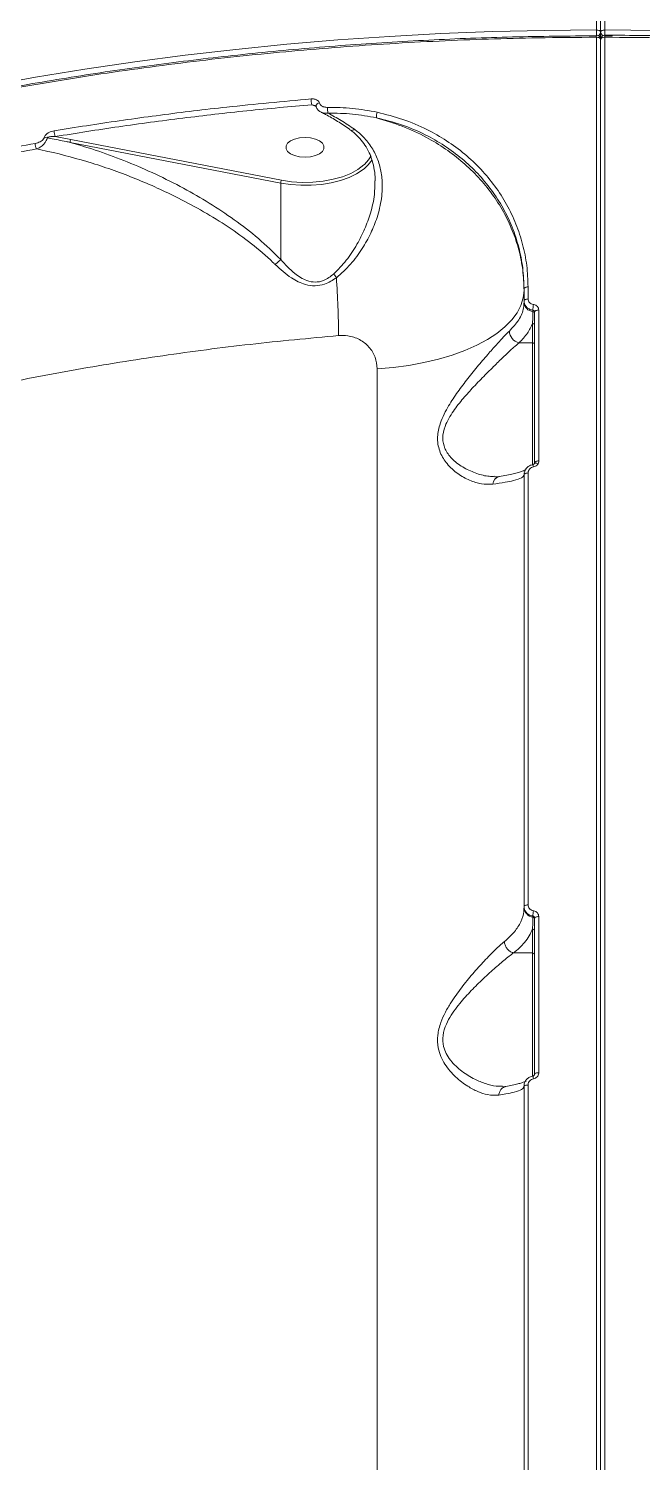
# Model space of a CAD drawing. Header units: millimetres. Extents: x -7151 to 6134, y -5040 to 5562.
# Drawn here: x -161.9 to -17.8, y 1211.8 to 1548.6 of the extents above; entities that cross this region are included whole.
import ezdxf

# ---------------------------------------------------------------- set-up
doc = ezdxf.new("R2010")
doc.units = ezdxf.units.MM
doc.layers.add('DIKOM_ОБЪЕКТ', color=7, linetype='Continuous')

msp = doc.modelspace()

# ---------------------------------------------------------------- linework, layer by layer
at = {"layer": 'DIKOM_ОБЪЕКТ', "color": 7, "linetype": 'Continuous', "lineweight": 15}
for p, q in [((-28.564, 1548.296), (-28.564, 1963.165)), ((-27.562, 1962.65), (-27.562, 1547.781)), ((-26.56, 1963.165), (-26.56, 1548.296)), ((-28.562, 1546.924), (-28.746, 1546.924)), ((-28.564, 925.244), (-28.564, 1546.581)), ((-27.562, 1547.781), (-27.562, 1546.067)), ((-27.562, 925.243), (-27.562, 1546.067)), ((-24.758, 1546.92), (-26.562, 1546.924)), ((-26.56, 1546.581), (-26.56, 925.244)), ((-94.388, 1530.293), (-95.438, 1530.743)), ((-155.686, 1523.256), (-152.026, 1522.557)), ((-152.026, 1522.557), (-102.553, 1512.99)), ((-102.729, 1512.321), (-152.202, 1521.887)), ((-102.729, 1494.368), (-102.729, 1512.321)), ((-80.621, 1512.646), (-80.614, 1512.875)), ((-45.562, 1484.641), (-45.562, 1487.474)), ((-44.603, 1487.939), (-44.603, 1485.105)), ((-45.562, 1484.363), (-45.562, 1484.641)), ((-43.479, 1482.128), (-43.479, 1482.456)), ((-43.062, 1446.645), (-43.062, 1482.056)), ((-42.097, 1482.517), (-42.097, 1447.077)), ((-43.562, 1474.824), (-43.562, 1479.354)), ((-46.715, 1474.824), (-43.562, 1474.824)), ((-43.562, 1446.086), (-43.562, 1474.824)), ((-80.064, 990.013), (-80.064, 1468.671)), ((-43.479, 1446.205), (-43.476, 1446.211)), ((-45.562, 1342.424), (-45.562, 1443.803)), ((-44.603, 1444.233), (-44.603, 1342.769)), ((-45.562, 1342.145), (-45.562, 1342.424)), ((-43.562, 1331.497), (-43.562, 1337.129)), ((-43.479, 1339.909), (-43.479, 1340.157)), ((-43.062, 1303.041), (-43.062, 1339.677)), ((-42.097, 1340.021), (-42.097, 1303.354)), ((-47.967, 1331.497), (-43.562, 1331.497)), ((-43.562, 1302.5), (-43.562, 1331.497)), ((-45.562, 1193.653), (-45.562, 1300.157)), ((-44.603, 1300.467), (-44.603, 1193.876))]:
    msp.add_line(p, q, dxfattribs=at)
at = {"layer": 'DIKOM_ОБЪЕКТ', "color": 7, "linetype": 'Continuous', "lineweight": 15, "flags": 128}
for points in [[(-171.838, 1535.134), (-160.331, 1537.204), (-148.713, 1539.102), (-136.992, 1540.826), (-125.179, 1542.373), (-113.284, 1543.744), (-101.317, 1544.936), (-89.287, 1545.948), (-77.206, 1546.781), (-65.083, 1547.432), (-52.928, 1547.902), (-40.752, 1548.19), (-28.564, 1548.296)], [(-28.564, 1548.296), (-28.369, 1548.287), (-28.181, 1548.258), (-28.008, 1548.21), (-27.856, 1548.146), (-27.731, 1548.068), (-27.638, 1547.979), (-27.581, 1547.882), (-27.562, 1547.781)], [(-28.564, 1546.581), (-28.369, 1546.571), (-28.181, 1546.542), (-28.008, 1546.495), (-27.856, 1546.431), (-27.731, 1546.353), (-27.638, 1546.264), (-27.581, 1546.167), (-27.562, 1546.067)], [(-27.562, 1547.781), (-27.543, 1547.882), (-27.486, 1547.979), (-27.393, 1548.068), (-27.268, 1548.146), (-27.116, 1548.21), (-26.943, 1548.258), (-26.755, 1548.287), (-26.56, 1548.296)], [(-27.562, 1546.067), (-27.543, 1546.167), (-27.486, 1546.264), (-27.393, 1546.353), (-27.268, 1546.431), (-27.116, 1546.495), (-26.943, 1546.542), (-26.755, 1546.571), (-26.56, 1546.581)], [(-26.56, 1548.296), (-14.372, 1548.19)], [(-94.45, 1530.422), (-94.456, 1530.476), (-94.456, 1530.479)], [(-97.021, 1518.405), (-95.753, 1518.499), (-94.589, 1518.773), (-93.621, 1519.205), (-92.928, 1519.76), (-92.567, 1520.393), (-92.567, 1521.053), (-92.928, 1521.686), (-93.621, 1522.241), (-94.589, 1522.673), (-95.753, 1522.947), (-97.021, 1523.041), (-98.289, 1522.947), (-99.454, 1522.673), (-100.422, 1522.241), (-101.115, 1521.686), (-101.475, 1521.053), (-101.475, 1520.393), (-101.115, 1519.76), (-100.422, 1519.205), (-99.454, 1518.773), (-98.289, 1518.499), (-97.021, 1518.405)], [(-83.053, 1515.771), (-83.378, 1515.515), (-84.889, 1514.535), (-86.663, 1513.679), (-88.662, 1512.968), (-90.842, 1512.415), (-93.156, 1512.033), (-95.554, 1511.83), (-97.984, 1511.811), (-100.393, 1511.975), (-102.729, 1512.321)], [(-102.553, 1512.99), (-100.16, 1512.642), (-97.691, 1512.489), (-95.206, 1512.536), (-92.764, 1512.779), (-90.426, 1513.215), (-88.247, 1513.832), (-86.28, 1514.615), (-84.572, 1515.546), (-83.165, 1516.603), (-83.068, 1516.69)], [(-83.068, 1516.69), (-82.093, 1517.758), (-81.512, 1518.698)], [(-81.274, 1517.757), (-82.163, 1516.599), (-83.053, 1515.771)], [(-45.562, 1487.133), (-45.744, 1485.355), (-46.29, 1483.594), (-47.194, 1481.864), (-48.447, 1480.183), (-50.039, 1478.565), (-51.955, 1477.025), (-54.177, 1475.578), (-56.685, 1474.235), (-59.457, 1473.011), (-62.467, 1471.915), (-65.687, 1470.958), (-69.089, 1470.148), (-72.641, 1469.494), (-76.31, 1469), (-80.064, 1468.671)], [(-45.562, 1487.474), (-45.544, 1487.562), (-45.49, 1487.647), (-45.402, 1487.726), (-45.283, 1487.796), (-45.139, 1487.854), (-44.973, 1487.898), (-44.792, 1487.927), (-44.603, 1487.939)], [(-45.562, 1484.641), (-45.544, 1484.73), (-45.49, 1484.814), (-45.402, 1484.893), (-45.283, 1484.963), (-45.139, 1485.02), (-44.973, 1485.064), (-44.792, 1485.093), (-44.603, 1485.105)], [(-43.062, 1482.056), (-43.044, 1482.144), (-42.989, 1482.229), (-42.901, 1482.307), (-42.781, 1482.376), (-42.635, 1482.434), (-42.469, 1482.477), (-42.287, 1482.505), (-42.097, 1482.517)], [(-43.122, 1446.435), (-43.086, 1446.487), (-43.025, 1446.525), (-42.94, 1446.545), (-42.835, 1446.548), (-42.712, 1446.534), (-42.576, 1446.503), (-42.429, 1446.456), (-42.277, 1446.394)], [(-43.062, 1446.645), (-43.044, 1446.727), (-42.989, 1446.807), (-42.901, 1446.88), (-42.781, 1446.945), (-42.635, 1446.999), (-42.469, 1447.04), (-42.287, 1447.066), (-42.097, 1447.077)], [(-45.562, 1443.803), (-45.544, 1443.885), (-45.49, 1443.964), (-45.402, 1444.037), (-45.283, 1444.101), (-45.139, 1444.155), (-44.973, 1444.195), (-44.792, 1444.222), (-44.603, 1444.233)], [(-45.562, 1342.424), (-45.544, 1342.49), (-45.49, 1342.553), (-45.402, 1342.612), (-45.283, 1342.663), (-45.139, 1342.706), (-44.973, 1342.739), (-44.792, 1342.76), (-44.603, 1342.769)], [(-43.062, 1339.677), (-43.044, 1339.743), (-42.989, 1339.806), (-42.901, 1339.865), (-42.781, 1339.916), (-42.635, 1339.959), (-42.469, 1339.991), (-42.287, 1340.012), (-42.097, 1340.021)], [(-43.062, 1303.041), (-43.044, 1303.101), (-42.989, 1303.158), (-42.901, 1303.212), (-42.781, 1303.259), (-42.635, 1303.298), (-42.469, 1303.327), (-42.287, 1303.346), (-42.097, 1303.354)], [(-45.562, 1300.157), (-45.544, 1300.216), (-45.49, 1300.273), (-45.402, 1300.325), (-45.283, 1300.372), (-45.139, 1300.411), (-44.973, 1300.44), (-44.792, 1300.459), (-44.603, 1300.467)], [(-43.479, 1302.58), (-43.477, 1302.583), (-43.47, 1302.559), (-43.459, 1302.507), (-43.443, 1302.429), (-43.424, 1302.327), (-43.401, 1302.204), (-43.376, 1302.064), (-43.35, 1301.911)]]:
    msp.add_lwpolyline(points, dxfattribs=at)
at = {"layer": 'DIKOM_ОБЪЕКТ', "color": 7, "linetype": 'Continuous', "lineweight": 15}
for centre, radius, start, end in [((-26.231, 1546.818), 2.346, 173.91745, 185.80127), ((352.251, 1548.272), 380.815, 179.99632, 180.20278), ((-28.562, 1546.067), 1, 0, 90.07043), ((-28.43, 1547.821), 0.869, 286.83454, 357.37727), ((-26.69, 1547.823), 0.873, 182.7289, 254.86887), ((-26.562, 1546.067), 1, 89.92957, 180), ((-407.375, 1548.272), 380.815, 359.79722, 0.00368), ((-28.865, 1546.818), 2.318, 354.12873, 6.15262), ((-90.14, 1532.063), 5.46, 179.63119, 193.99196), ((-93.534, 1530.177), 0.971, 95.82286, 161.87775), ((-87.1, 1529.685), 4.616, 174.79917, 191.45566), ((-77.293, 1527.923), 2.966, 159.22075, 185.04658), ((-158.303, 1520.906), 2.186, 71.39041, 88.86652), ((-153.015, 1524.57), 2.976, 179.54505, 206.1994), ((-150.892, 1521.901), 1.31, 149.97979, 180.61243), ((-157.462, 1521.644), 2.952, 179.81067, 206.17781), ((-101.419, 1512.335), 1.31, 149.97979, 180.61243), ((-53.76, 1517.976), 45.43, 216.48213, 217.83915), ((-335.211, 1473.898), 246.108, 0.60879, 3.77633), ((-43.219, 1484.459), 2.345, 182.3311, 263.63145), ((-37.305, 1482.553), 6.174, 168.23298, 180.90346), ((-43.531, 1481.661), 0.469, 2.34584, 83.62369), ((-43.54, 1478.876), 0.479, 2.97481, 92.6085), ((-46.153, 1477.616), 2.848, 181.081, 258.62087), ((-43.54, 1474.346), 0.479, 2.97481, 92.6085), ((-46.103, 1445.322), 2.773, 6.88856, 18.68385), ((-50.79, 1441.348), 2.148, 104.82251, 173.31429), ((-43.219, 1342.24), 2.345, 182.33233, 263.63021), ((-36.342, 1340.04), 7.138, 169.05077, 179.06096), ((-43.54, 1336.651), 0.479, 2.96045, 92.62286), ((-43.531, 1339.443), 0.469, 2.36154, 83.62323), ((-43.54, 1331.019), 0.479, 2.97481, 92.6085)]:
    msp.add_arc(centre, radius, start, end, dxfattribs=at)
for points, knots in [([(-28.564, 1546.581), (-33.143, 1546.552), (-45.477, 1546.475), (-65.545, 1545.799), (-88.668, 1544.392), (-111.827, 1542.3), (-134.94, 1539.512), (-157.924, 1536.02), (-180.274, 1531.899), (-201.927, 1527.18), (-222.838, 1521.902), (-243.348, 1515.982), (-263.366, 1509.411), (-282.81, 1502.197), (-301.252, 1494.498), (-318.651, 1486.354), (-334.991, 1477.809), (-350.54, 1468.726), (-365.207, 1459.113), (-378.918, 1448.99), (-391.226, 1438.704), (-402.164, 1428.312), (-411.793, 1417.869), (-420.418, 1407.083), (-427.902, 1395.966), (-433.512, 1386.232), (-436.109, 1380.188), (-437.045, 1378.008)], [0, 0, 0, 0, 0.0243023, 0.065474, 0.1066773, 0.1478491, 0.1902168, 0.2326189, 0.2749866, 0.3161585, 0.3573618, 0.3985335, 0.4409013, 0.4833036, 0.5256713, 0.5668428, 0.6080463, 0.649218, 0.6915856, 0.7339879, 0.7763555, 0.8160449, 0.8557626, 0.8954519, 0.9362087, 0.9769961, 1, 1, 1, 1]), ([(-355.79, 1465.095), (-353.9, 1466.355), (-347.2, 1470.823), (-334.634, 1478.05), (-318.182, 1486.736), (-300.77, 1494.89), (-282.492, 1502.521), (-263.373, 1509.619), (-243.487, 1516.169), (-222.925, 1522.139), (-201.783, 1527.503), (-181.488, 1531.936), (-162.194, 1535.558), (-144.013, 1538.498), (-125.592, 1541.01), (-106.758, 1543.113), (-87.532, 1544.783), (-67.948, 1545.991), (-48.275, 1546.76), (-35.131, 1546.869), (-28.562, 1546.924)], [0, 0, 0, 0, 0.0246416, 0.0873684, 0.1499955, 0.2124251, 0.2748548, 0.3374811, 0.4002081, 0.4629345, 0.5255612, 0.5879908, 0.6385772, 0.6892155, 0.7398537, 0.7904401, 0.842801, 0.8952202, 0.9476388, 1, 1, 1, 1]), ([(381.947, 1378.412), (381.747, 1378.889), (380.73, 1381.311), (378.594, 1385.634), (375.533, 1391.368), (372.153, 1397.036), (368.485, 1402.643), (364.519, 1408.191), (360.257, 1413.681), (355.697, 1419.115), (350.838, 1424.493), (345.679, 1429.818), (340.216, 1435.091), (334.459, 1440.302), (328.433, 1445.43), (322.157, 1450.455), (315.647, 1455.367), (308.901, 1460.167), (301.916, 1464.859), (294.692, 1469.443), (287.225, 1473.921), (279.516, 1478.295), (271.561, 1482.566), (263.357, 1486.735), (254.901, 1490.802), (246.201, 1494.765), (237.29, 1498.609), (228.2, 1502.317), (218.956, 1505.88), (209.562, 1509.298), (200.014, 1512.572), (190.309, 1515.704), (180.445, 1518.695), (170.418, 1521.546), (160.227, 1524.258), (149.867, 1526.831), (139.336, 1529.266), (128.635, 1531.562), (117.794, 1533.713), (106.859, 1535.709), (95.866, 1537.543), (84.825, 1539.214), (73.734, 1540.722), (62.586, 1542.07), (51.379, 1543.257), (40.109, 1544.285), (28.774, 1545.153), (17.371, 1545.861), (5.894, 1546.412), (-5.657, 1546.797), (-16.484, 1547.025), (-23.461, 1547.046), (-26.561, 1547.056)], [0, 0, 0, 0, 0.0050089, 0.0254361, 0.045783, 0.0660727, 0.0863284, 0.1065727, 0.1268271, 0.1471078, 0.1674373, 0.1878384, 0.2083332, 0.2289378, 0.2495476, 0.2700462, 0.2904527, 0.3107901, 0.3310812, 0.3513489, 0.3716164, 0.3919015, 0.4122246, 0.4326089, 0.4530771, 0.473652, 0.4942678, 0.5147984, 0.5352285, 0.5555809, 0.5758794, 0.5961468, 0.6164061, 0.6366783, 0.6569812, 0.6773377, 0.6977713, 0.7183047, 0.7389178, 0.7594862, 0.7799395, 0.8003083, 0.8206163, 0.8408862, 0.8611415, 0.8814047, 0.901692, 0.9220266, 0.9424306, 0.9629283, 0.9835286, 1, 1, 1, 1]), ([(381.888, 1378.11), (381.352, 1379.418), (379.213, 1384.638), (374.189, 1393.613), (366.76, 1405.098), (357.909, 1416.444), (347.75, 1427.622), (336.473, 1438.381), (324.155, 1448.695), (310.877, 1458.548), (296.425, 1468.099), (280.798, 1477.302), (264.023, 1486.116), (246.469, 1494.347), (228.216, 1501.98), (209.355, 1509.013), (189.578, 1515.563), (168.917, 1521.583), (147.424, 1527.041), (126.495, 1531.612), (106.288, 1535.391), (86.918, 1538.478), (67.213, 1541.089), (47.221, 1543.211), (27.161, 1544.823), (7.13, 1545.919), (-10.738, 1546.482), (-21.981, 1546.552), (-26.56, 1546.581)], [0, 0, 0, 0, 0.0137841, 0.0550017, 0.0961877, 0.1385698, 0.1809865, 0.2233689, 0.2645547, 0.3057723, 0.3469582, 0.3893404, 0.431757, 0.4741392, 0.5153252, 0.5565428, 0.5977286, 0.640111, 0.6825276, 0.7249095, 0.760756, 0.7966441, 0.8325322, 0.8687603, 0.9049887, 0.9402992, 0.9756893, 1, 1, 1, 1]), ([(-155.991, 1524.594), (-155.356, 1524.698), (-152.181, 1525.221), (-143.886, 1526.524), (-131.015, 1528.34), (-114.082, 1530.402), (-102.213, 1531.491), (-95.599, 1532.098)], [0, 0, 0, 0, 0.03216697, 0.16083245, 0.4183941, 0.67595719, 1, 1, 1, 1]), ([(-95.438, 1530.743), (-100.516, 1530.285), (-110.673, 1529.37), (-125.795, 1527.622), (-140.829, 1525.625), (-150.733, 1524.046), (-155.686, 1523.256)], [0, 0, 0, 0, 0.24931369, 0.4986265, 0.74931279, 1, 1, 1, 1]), ([(-95.599, 1532.098), (-95.546, 1532.102), (-95.22, 1532.124), (-94.678, 1532.063), (-94.125, 1531.819), (-93.77, 1531.508), (-93.678, 1531.265), (-93.632, 1531.143)], [0, 0, 0, 0, 0.0639433, 0.3885452, 0.6455706, 0.8223373, 1, 1, 1, 1]), ([(-94.626, 1530.503), (-94.681, 1530.528), (-94.908, 1530.633), (-95.185, 1530.697), (-95.401, 1530.736), (-95.438, 1530.743)], [0, 0, 0, 0, 0.2102835, 0.8680466, 1, 1, 1, 1]), ([(-94.625, 1530.506), (-94.586, 1530.49), (-94.507, 1530.457), (-94.447, 1530.402), (-94.444, 1530.398), (-94.442, 1530.396)], [0, 0, 0, 0, 0.3528305, 0.7244283, 1, 1, 1, 1]), ([(-94.44, 1530.425), (-94.377, 1530.227), (-94.245, 1529.81), (-93.798, 1529.305), (-93.406, 1529.083), (-93.211, 1528.972)], [0, 0, 0, 0, 0.3149599, 0.6595831, 1, 1, 1, 1]), ([(-93.632, 1531.143), (-93.584, 1531.016), (-93.487, 1530.763), (-93.111, 1530.433), (-92.519, 1530.156), (-91.99, 1530.122), (-91.697, 1530.103)], [0, 0, 0, 0, 0.1849041, 0.3685904, 0.6501174, 1, 1, 1, 1]), ([(-93.186, 1528.919), (-92.85, 1528.762), (-91.571, 1528.163), (-89.359, 1526.834), (-87.41, 1525.603), (-86.423, 1524.844), (-86.349, 1524.787)], [0, 0, 0, 0, 0.1461789, 0.5558125, 0.9665322, 1, 1, 1, 1]), ([(-91.624, 1528.768), (-92.016, 1528.731), (-92.585, 1528.678), (-93.02, 1528.914), (-93.154, 1528.987)], [0, 0, 0, 0, 0.6895279, 1, 1, 1, 1]), ([(-91.697, 1530.103), (-89.743, 1530.078), (-85.806, 1530.027), (-81.988, 1529.327), (-80.066, 1528.975)], [0, 0, 0, 0, 0.4964919, 1, 1, 1, 1]), ([(-80.066, 1528.975), (-78.038, 1528.466), (-73.983, 1527.447), (-68.53, 1525.112), (-63.672, 1522.336), (-59.427, 1519.198), (-55.618, 1515.626), (-52.316, 1511.65), (-49.549, 1507.338), (-47.35, 1502.751), (-45.786, 1497.944), (-44.792, 1492.989), (-44.666, 1489.621), (-44.603, 1487.939)], [0, 0, 0, 0, 0.1009687, 0.2019344, 0.2903365, 0.3790207, 0.467423, 0.5561136, 0.6450881, 0.73378, 0.8224239, 0.9113525, 1, 1, 1, 1]), ([(-91.624, 1528.768), (-90.578, 1528.21), (-88.476, 1527.088), (-86.424, 1525.669), (-85.393, 1524.957)], [0, 0, 0, 0, 0.4978592, 1, 1, 1, 1]), ([(-80.248, 1527.662), (-82.101, 1528.003), (-85.834, 1528.69), (-89.685, 1528.742), (-91.624, 1528.768)], [0, 0, 0, 0, 0.4964828, 1, 1, 1, 1]), ([(-80.248, 1527.662), (-78.208, 1527.054), (-74.128, 1525.837), (-68.72, 1523.295), (-63.965, 1520.4), (-59.863, 1517.243), (-56.186, 1513.709), (-53.001, 1509.825), (-50.333, 1505.652), (-48.213, 1501.242), (-46.704, 1496.645), (-45.745, 1491.924), (-45.623, 1488.729), (-45.562, 1487.133)], [0, 0, 0, 0, 0.1033778, 0.2067526, 0.2946081, 0.3827373, 0.470593, 0.5587485, 0.6471814, 0.7353378, 0.8234664, 0.9118693, 1, 1, 1, 1]), ([(-45.562, 1487.474), (-45.624, 1489.122), (-45.747, 1492.423), (-46.719, 1497.279), (-48.249, 1501.99), (-50.4, 1506.484), (-53.106, 1510.708), (-56.335, 1514.603), (-60.06, 1518.1), (-64.213, 1521.172), (-68.964, 1523.889), (-74.297, 1526.171), (-78.264, 1527.165), (-80.248, 1527.662)], [0, 0, 0, 0, 0.0886924, 0.1776677, 0.2663589, 0.3550671, 0.4440559, 0.5327611, 0.6211378, 0.7097981, 0.7981755, 0.8990876, 1, 1, 1, 1]), ([(-160.414, 1521.653), (-160.02, 1521.751), (-159.435, 1521.896), (-158.775, 1522.319), (-158.439, 1522.664), (-158.298, 1522.931), (-158.266, 1523.063), (-158.26, 1523.091)], [0, 0, 0, 0, 0.4456255, 0.6623232, 0.8364823, 0.9657616, 1, 1, 1, 1]), ([(-157.605, 1522.977), (-157.614, 1522.93), (-157.655, 1522.712), (-157.816, 1522.268), (-158.203, 1521.657), (-158.86, 1520.991), (-159.54, 1520.559), (-159.995, 1520.385), (-160.111, 1520.341)], [0, 0, 0, 0, 0.039842, 0.1864675, 0.3714631, 0.585525, 0.8948676, 1, 1, 1, 1]), ([(-158.26, 1523.091), (-158.252, 1523.121), (-158.219, 1523.258), (-158.069, 1523.537), (-157.714, 1523.9), (-157.018, 1524.344), (-156.401, 1524.494), (-155.991, 1524.594)], [0, 0, 0, 0, 0.0349271, 0.1620745, 0.3362446, 0.5591413, 1, 1, 1, 1]), ([(-155.686, 1523.256), (-156.026, 1523.264), (-156.525, 1523.275), (-157.114, 1523.199), (-157.399, 1523.124), (-157.535, 1523.052), (-157.584, 1523.01), (-157.599, 1522.986), (-157.605, 1522.977)], [0, 0, 0, 0, 0.5065625, 0.7402288, 0.8952242, 0.953474, 0.9810993, 1, 1, 1, 1]), ([(-152.202, 1521.887), (-152.514, 1521.952), (-154.075, 1522.275), (-155.878, 1522.636), (-157.367, 1522.93), (-157.605, 1522.977)], [0, 0, 0, 0, 0.17350337, 0.86750008, 1, 1, 1, 1]), ([(-85.393, 1524.957), (-85.103, 1524.737), (-83.923, 1523.844), (-82.159, 1521.995), (-80.447, 1519.277), (-79.353, 1516.284), (-78.767, 1512.756), (-78.927, 1508.698), (-79.921, 1504.457), (-81.503, 1500.514), (-83.578, 1496.822), (-86.165, 1493.173), (-88.481, 1491.128), (-89.637, 1490.107)], [0, 0, 0, 0, 0.0275956, 0.1121812, 0.1968246, 0.2807385, 0.3647054, 0.4782468, 0.5919101, 0.6886539, 0.7854226, 0.8928616, 1, 1, 1, 1]), ([(-86.368, 1524.777), (-86.237, 1524.69), (-85.54, 1524.226), (-84.466, 1523.189), (-83.173, 1521.668), (-82.127, 1519.944), (-81.322, 1518.047), (-80.794, 1515.982), (-80.538, 1514.24), (-80.555, 1513.174), (-80.56, 1512.869)], [0, 0, 0, 0, 0.0321612, 0.172227, 0.3168667, 0.4658211, 0.6178069, 0.7740159, 0.9354002, 1, 1, 1, 1]), ([(-85.393, 1524.957), (-85.422, 1524.94), (-85.508, 1524.888), (-85.762, 1524.762), (-86.098, 1524.667), (-86.266, 1524.773), (-86.34, 1524.82)], [0, 0, 0, 0, 0.06951902, 0.21502599, 0.65260532, 1, 1, 1, 1]), ([(-225.847, 1507.132), (-220.592, 1508.54), (-210.081, 1511.356), (-193.851, 1515.143), (-177.324, 1518.63), (-166.05, 1520.646), (-160.414, 1521.653)], [0, 0, 0, 0, 0.2490971, 0.4981961, 0.7490989, 1, 1, 1, 1]), ([(-160.111, 1520.341), (-165.695, 1519.343), (-176.862, 1517.348), (-193.315, 1513.88), (-209.551, 1510.098), (-220.114, 1507.268), (-225.396, 1505.854)], [0, 0, 0, 0, 0.24909903, 0.49819331, 0.74909785, 1, 1, 1, 1]), ([(-104.03, 1493.191), (-104.204, 1493.36), (-105.973, 1495.075), (-109.563, 1498.157), (-115.042, 1502.11), (-120.799, 1505.658), (-127.998, 1509.526), (-136.718, 1513.475), (-146.988, 1517.131), (-154.834, 1519.247), (-159.213, 1520.155), (-160.111, 1520.341)], [0, 0, 0, 0, 0.0115185, 0.1169984, 0.2229806, 0.3292396, 0.4351022, 0.608327, 0.7820045, 0.9552843, 1, 1, 1, 1]), ([(-152.202, 1521.887), (-149.95, 1521.216), (-145.445, 1519.872), (-138.73, 1517.354), (-132.071, 1514.468), (-125.629, 1511.224), (-119.468, 1507.67), (-113.582, 1503.745), (-107.878, 1499.396), (-104.445, 1496.044), (-102.729, 1494.368)], [0, 0, 0, 0, 0.12574417, 0.25148781, 0.37946014, 0.50742244, 0.62855919, 0.7496666, 0.87489662, 1, 1, 1, 1]), ([(-90.287, 1490.965), (-89.255, 1492.007), (-87.156, 1494.127), (-84.828, 1497.788), (-82.935, 1501.528), (-81.525, 1505.455), (-80.623, 1509.214), (-80.622, 1511.652), (-80.621, 1512.646)], [0, 0, 0, 0, 0.1756911, 0.3573983, 0.5191384, 0.683852, 0.8710492, 1, 1, 1, 1]), ([(-104.03, 1493.191), (-104, 1493.221), (-103.783, 1493.436), (-103.325, 1493.868), (-102.939, 1494.188), (-102.732, 1494.36)], [0, 0, 0, 0, 0.0699181, 0.5006028, 1, 1, 1, 1]), ([(-89.637, 1490.107), (-90.531, 1489.531), (-92.078, 1488.533), (-94.669, 1488.082), (-96.787, 1488.4), (-98.623, 1489.132), (-101.107, 1490.553), (-102.801, 1492.082), (-104.03, 1493.191)], [0, 0, 0, 0, 0.191458, 0.3312419, 0.4704843, 0.5823777, 0.696923, 1, 1, 1, 1]), ([(-102.729, 1494.368), (-102.729, 1494.367), (-102.729, 1494.364), (-102.73, 1494.362), (-102.732, 1494.36), (-102.732, 1494.36)], [0, 0, 0, 0, 0.4535961, 0.8324674, 1, 1, 1, 1]), ([(-102.732, 1494.36), (-102.731, 1494.359), (-101.694, 1493.203), (-100.234, 1491.644), (-98.074, 1490.112), (-96.495, 1489.323), (-94.637, 1488.941), (-92.342, 1489.391), (-91.047, 1490.383), (-90.287, 1490.965)], [0, 0, 0, 0, 0.00031586, 0.31687167, 0.43085038, 0.54445269, 0.67832438, 0.81138361, 1, 1, 1, 1]), ([(-49, 1477.562), (-48.2, 1478.431), (-46.577, 1480.193), (-45.674, 1482.515), (-45.589, 1483.917), (-45.562, 1484.363)], [0, 0, 0, 0, 0.3984786, 0.8085099, 1, 1, 1, 1]), ([(-43.479, 1482.456), (-43.521, 1482.462), (-43.839, 1482.512), (-44.411, 1482.718), (-45.047, 1483.22), (-45.479, 1483.887), (-45.534, 1484.39), (-45.562, 1484.641)], [0, 0, 0, 0, 0.0370688, 0.277959, 0.5187749, 0.759303, 1, 1, 1, 1]), ([(-44.603, 1485.105), (-44.586, 1484.955), (-44.553, 1484.656), (-44.293, 1484.261), (-43.91, 1483.965), (-43.566, 1483.844), (-43.375, 1483.816), (-43.35, 1483.812)], [0, 0, 0, 0, 0.2404515, 0.4810567, 0.7219631, 0.962972, 1, 1, 1, 1]), ([(-43.562, 1479.354), (-43.554, 1479.495), (-43.514, 1480.2), (-43.483, 1481.139), (-43.48, 1481.915), (-43.479, 1482.128)], [0, 0, 0, 0, 0.1536606, 0.768278, 1, 1, 1, 1]), ([(-43.062, 1482.056), (-43.068, 1482.103), (-43.079, 1482.199), (-43.165, 1482.322), (-43.292, 1482.413), (-43.406, 1482.448), (-43.47, 1482.455), (-43.479, 1482.456)], [0, 0, 0, 0, 0.2402645, 0.4812127, 0.7223175, 0.9628773, 1, 1, 1, 1]), ([(-43.35, 1483.812), (-43.324, 1483.808), (-43.133, 1483.78), (-42.789, 1483.659), (-42.407, 1483.362), (-42.147, 1482.967), (-42.113, 1482.667), (-42.097, 1482.517)], [0, 0, 0, 0, 0.037372, 0.2782521, 0.5190159, 0.7596056, 1, 1, 1, 1]), ([(-43.562, 1479.354), (-43.906, 1478.584), (-44.601, 1477.03), (-46.006, 1475.564), (-46.715, 1474.824)], [0, 0, 0, 0, 0.4956331, 1, 1, 1, 1]), ([(-89.117, 1476.513), (-96.056, 1475.866), (-109.941, 1474.571), (-130.463, 1471.876), (-150.878, 1468.609), (-171.093, 1464.7), (-191.034, 1460.162), (-210.263, 1455.091), (-228.73, 1449.518), (-246.404, 1443.483), (-263.572, 1436.887), (-280.152, 1429.73), (-296.071, 1422.022), (-310.982, 1413.931), (-324.857, 1405.494), (-337.692, 1396.752), (-349.694, 1387.567), (-360.782, 1377.95), (-370.896, 1367.924), (-379.82, 1357.705), (-387.548, 1347.329), (-394.104, 1336.839), (-399.593, 1326.07), (-403.937, 1315.046), (-407.137, 1303.8), (-408.968, 1292.568), (-409.716, 1284.704), (-409.524, 1280.629), (-409.506, 1280.25)], [0, 0, 0, 0, 0.0392427, 0.0785159, 0.1177585, 0.158142, 0.1985586, 0.2389421, 0.2781873, 0.3174623, 0.3567076, 0.3970912, 0.4375084, 0.4778924, 0.5171659, 0.5564696, 0.5957434, 0.6361547, 0.6765986, 0.7170099, 0.7563481, 0.7957165, 0.8350548, 0.8755303, 0.9160386, 0.9565142, 0.9959507, 1, 1, 1, 1]), ([(-80.064, 1468.671), (-80.161, 1469.614), (-80.353, 1471.487), (-81.863, 1473.911), (-84.104, 1475.677), (-86.668, 1476.555), (-88.396, 1476.526), (-89.117, 1476.513)], [0, 0, 0, 0, 0.2180148, 0.433229, 0.6437891, 0.8514307, 1, 1, 1, 1]), ([(-52.923, 1441.598), (-53.798, 1441.572), (-55.548, 1441.519), (-58.365, 1442.436), (-61.17, 1443.981), (-63.597, 1446.162), (-65.115, 1448.494), (-65.757, 1450.58), (-65.977, 1452.725), (-65.558, 1455.125), (-64.603, 1457.551), (-63.29, 1460.056), (-61.429, 1462.911), (-59.027, 1466.097), (-56.541, 1469.18), (-54.158, 1471.985), (-52.027, 1474.408), (-50.309, 1476.279), (-49.395, 1477.175), (-49, 1477.562)], [0, 0, 0, 0, 0.0759073, 0.1519043, 0.228635, 0.3051881, 0.3688612, 0.4016197, 0.4343315, 0.4904601, 0.5282375, 0.5660854, 0.6308764, 0.6957735, 0.7645248, 0.8332309, 0.8936818, 0.9540618, 1, 1, 1, 1]), ([(-46.715, 1474.824), (-47.135, 1474.466), (-48.107, 1473.638), (-49.927, 1471.945), (-52.181, 1469.781), (-54.709, 1467.275), (-57.333, 1464.569), (-59.877, 1461.753), (-61.857, 1459.268), (-63.273, 1457.049), (-64.292, 1454.945), (-64.838, 1452.44), (-64.426, 1450.599), (-63.612, 1448.875), (-62.193, 1447.127), (-59.613, 1445.302), (-56.677, 1444.044), (-54.206, 1443.389), (-52.844, 1443.437), (-52.403, 1443.452)], [0, 0, 0, 0, 0.0486206, 0.1123792, 0.1778132, 0.2506876, 0.3250576, 0.3924978, 0.461312, 0.4989714, 0.5375283, 0.592006, 0.6458145, 0.6555355, 0.7197685, 0.7990809, 0.8810337, 0.9614454, 1, 1, 1, 1]), ([(-45.142, 1445.03), (-45.145, 1445.028), (-45.152, 1445.022), (-45.43, 1444.869), (-45.979, 1444.648), (-46.853, 1444.367), (-48.063, 1444.058), (-49.542, 1443.742), (-50.753, 1443.539), (-51.342, 1443.44)], [0, 0, 0, 0, 0.0778674, 0.2003418, 0.3403643, 0.4957948, 0.6623725, 0.8356917, 1, 1, 1, 1]), ([(-45.562, 1443.803), (-45.559, 1443.887), (-45.548, 1444.24), (-45.371, 1444.843), (-44.908, 1445.502), (-44.262, 1445.999), (-43.741, 1446.136), (-43.479, 1446.205)], [0, 0, 0, 0, 0.0748878, 0.3151735, 0.5451392, 0.771514, 1, 1, 1, 1]), ([(-43.35, 1445.655), (-43.508, 1445.614), (-43.823, 1445.532), (-44.211, 1445.236), (-44.489, 1444.846), (-44.594, 1444.49), (-44.601, 1444.282), (-44.603, 1444.233)], [0, 0, 0, 0, 0.2249496, 0.4495251, 0.6802616, 0.9237567, 1, 1, 1, 1]), ([(-43.116, 1446.454), (-43.121, 1446.443), (-43.146, 1446.392), (-43.225, 1446.312), (-43.356, 1446.239), (-43.461, 1446.211), (-43.517, 1446.206), (-43.529, 1446.204)], [0, 0, 0, 0, 0.1039667, 0.4757908, 0.7276609, 0.9388964, 1, 1, 1, 1]), ([(-42.277, 1446.394), (-42.349, 1446.287), (-42.506, 1446.054), (-42.878, 1445.779), (-43.193, 1445.696), (-43.35, 1445.655)], [0, 0, 0, 0, 0.2986276, 0.649007, 1, 1, 1, 1]), ([(-43.122, 1446.435), (-43.099, 1446.484), (-43.065, 1446.554), (-43.063, 1446.624), (-43.062, 1446.645)], [0, 0, 0, 0, 0.7051809, 1, 1, 1, 1]), ([(-42.097, 1447.077), (-42.099, 1447.009), (-42.108, 1446.773), (-42.207, 1446.552), (-42.277, 1446.394)], [0, 0, 0, 0, 0.2878971, 1, 1, 1, 1]), ([(-45.562, 1443.729), (-45.678, 1443.514), (-45.915, 1443.078), (-47.652, 1442.514), (-49.978, 1442.015), (-51.889, 1441.745), (-52.923, 1441.598)], [0, 0, 0, 0, 0.2848659, 0.5777544, 0.771564, 1, 1, 1, 1]), ([(-51.327, 1443.431), (-51.439, 1443.402), (-51.76, 1443.318), (-52.148, 1443.343), (-52.402, 1443.36)], [0, 0, 0, 0, 0.34701515, 1, 1, 1, 1]), ([(-50.182, 1334.163), (-49.34, 1334.922), (-47.688, 1336.411), (-46.207, 1338.807), (-45.615, 1340.725), (-45.573, 1341.846), (-45.562, 1342.145)], [0, 0, 0, 0, 0.3028929, 0.5944656, 0.8920261, 1, 1, 1, 1]), ([(-43.479, 1340.157), (-43.523, 1340.165), (-43.842, 1340.217), (-44.413, 1340.432), (-45.048, 1340.951), (-45.479, 1341.642), (-45.534, 1342.163), (-45.562, 1342.424)], [0, 0, 0, 0, 0.03881754, 0.27836002, 0.51862573, 0.75943923, 1, 1, 1, 1]), ([(-44.603, 1342.769), (-44.586, 1342.611), (-44.553, 1342.294), (-44.293, 1341.874), (-43.912, 1341.56), (-43.568, 1341.431), (-43.376, 1341.401), (-43.35, 1341.396)], [0, 0, 0, 0, 0.2406961, 0.4814694, 0.7216482, 0.9612409, 1, 1, 1, 1]), ([(-43.35, 1341.396), (-43.323, 1341.392), (-43.132, 1341.361), (-42.788, 1341.233), (-42.406, 1340.918), (-42.146, 1340.498), (-42.113, 1340.18), (-42.097, 1340.021)], [0, 0, 0, 0, 0.0386298, 0.2781335, 0.5183443, 0.759226, 1, 1, 1, 1]), ([(-43.562, 1337.129), (-43.797, 1336.588), (-44.269, 1335.499), (-45.618, 1333.591), (-47.074, 1332.293), (-47.967, 1331.497)], [0, 0, 0, 0, 0.2774662, 0.5572966, 1, 1, 1, 1]), ([(-43.562, 1337.129), (-43.554, 1337.27), (-43.514, 1337.976), (-43.483, 1338.917), (-43.48, 1339.695), (-43.479, 1339.909)], [0, 0, 0, 0, 0.1533189, 0.7665696, 1, 1, 1, 1]), ([(-43.062, 1339.677), (-43.068, 1339.734), (-43.079, 1339.846), (-43.164, 1339.995), (-43.292, 1340.104), (-43.406, 1340.147), (-43.47, 1340.156), (-43.479, 1340.157)], [0, 0, 0, 0, 0.2442611, 0.485959, 0.724755, 0.9617632, 1, 1, 1, 1]), ([(-51.501, 1298.084), (-52.353, 1298.061), (-53.905, 1298.019), (-56.413, 1298.865), (-58.966, 1300.206), (-61.688, 1302.25), (-63.835, 1304.713), (-65.133, 1307.118), (-65.85, 1309.375), (-65.962, 1312.152), (-65.23, 1315.028), (-64.084, 1317.568), (-62.472, 1320.321), (-60.29, 1323.378), (-57.586, 1326.653), (-54.894, 1329.652), (-52.329, 1332.285), (-50.885, 1333.548), (-50.182, 1334.163)], [0, 0, 0, 0, 0.0785497, 0.1430576, 0.2076018, 0.2872153, 0.3665486, 0.4057531, 0.4448522, 0.4974442, 0.5496902, 0.592271, 0.634938, 0.7072943, 0.7797295, 0.8544845, 0.9291403, 1, 1, 1, 1]), ([(-47.974, 1331.498), (-48.222, 1331.579), (-48.72, 1331.74), (-49.382, 1332.279), (-49.885, 1332.966), (-50.111, 1333.586), (-50.172, 1333.984), (-50.18, 1334.121), (-50.182, 1334.163)], [0, 0, 0, 0, 0.22049207, 0.4409812, 0.66147858, 0.88195533, 0.96357686, 1, 1, 1, 1]), ([(-47.974, 1331.498), (-47.974, 1331.498), (-48.693, 1331.049), (-50.265, 1329.747), (-52.956, 1327.477), (-55.803, 1324.831), (-58.666, 1321.946), (-60.983, 1319.292), (-62.716, 1316.86), (-63.937, 1314.662), (-64.738, 1312.129), (-64.615, 1309.703), (-63.868, 1307.781), (-63.198, 1306.76), (-62.037, 1305.278), (-60.156, 1303.566), (-57.306, 1301.836), (-54.594, 1300.735), (-52.388, 1300.123), (-51.142, 1300.161), (-50.651, 1300.176)], [0, 0, 0, 0, 0.0000332, 0.0750671, 0.1536144, 0.2343948, 0.3097443, 0.3867494, 0.429448, 0.4730868, 0.5239221, 0.5743917, 0.6112975, 0.6498576, 0.6518312, 0.7329425, 0.8174222, 0.8855867, 0.9549215, 1, 1, 1, 1]), ([(-47.967, 1331.497), (-47.968, 1331.497), (-47.971, 1331.497), (-47.973, 1331.498), (-47.974, 1331.498)], [0, 0, 0, 0, 0.709988, 1, 1, 1, 1]), ([(-42.097, 1303.354), (-42.098, 1303.317), (-42.103, 1303.117), (-42.196, 1302.761), (-42.471, 1302.352), (-42.867, 1302.039), (-43.189, 1301.954), (-43.35, 1301.911)], [0, 0, 0, 0, 0.055746, 0.2967646, 0.5326721, 0.7661754, 1, 1, 1, 1]), ([(-49.818, 1300.097), (-49.908, 1300.089), (-50.236, 1300.06), (-50.737, 1299.721), (-51.227, 1299.13), (-51.423, 1298.573), (-51.486, 1298.217), (-51.496, 1298.13), (-51.501, 1298.084)], [0, 0, 0, 0, 0.1019025, 0.372632, 0.6433582, 0.9141022, 0.9544871, 1, 1, 1, 1]), ([(-45.562, 1300.085), (-45.672, 1299.869), (-45.895, 1299.432), (-47.552, 1298.856), (-49.532, 1298.406), (-50.931, 1298.178), (-51.501, 1298.084)], [0, 0, 0, 0, 0.3072567, 0.6233213, 0.8463484, 1, 1, 1, 1]), ([(-49.832, 1300.138), (-50.056, 1300.087), (-50.296, 1300.032), (-50.614, 1300.064), (-50.636, 1300.066)], [0, 0, 0, 0, 0.9327147, 1, 1, 1, 1]), ([(-45.049, 1301.429), (-45.066, 1301.418), (-45.102, 1301.392), (-45.451, 1301.221), (-46.073, 1300.993), (-47.031, 1300.715), (-48.263, 1300.422), (-49.312, 1300.229), (-49.823, 1300.134)], [0, 0, 0, 0, 0.1199457, 0.2662811, 0.4332253, 0.6173882, 0.8135983, 1, 1, 1, 1]), ([(-45.562, 1300.157), (-45.561, 1300.219), (-45.553, 1300.553), (-45.397, 1301.153), (-44.94, 1301.841), (-44.282, 1302.365), (-43.747, 1302.508), (-43.479, 1302.58)], [0, 0, 0, 0, 0.05476801, 0.29440733, 0.53013993, 0.76469726, 1, 1, 1, 1]), ([(-43.35, 1301.911), (-43.511, 1301.868), (-43.833, 1301.782), (-44.229, 1301.469), (-44.503, 1301.059), (-44.597, 1300.703), (-44.602, 1300.504), (-44.603, 1300.467)], [0, 0, 0, 0, 0.234069, 0.4679567, 0.7039054, 0.9448384, 1, 1, 1, 1]), ([(-43.479, 1302.58), (-43.425, 1302.594), (-43.315, 1302.623), (-43.184, 1302.725), (-43.093, 1302.856), (-43.064, 1302.967), (-43.062, 1303.029), (-43.062, 1303.041)], [0, 0, 0, 0, 0.2177543, 0.4435499, 0.6836309, 0.9398532, 1, 1, 1, 1])]:
    msp.add_open_spline(points, degree=3, knots=knots, dxfattribs=at)

doc.saveas('drawing.dxf')
